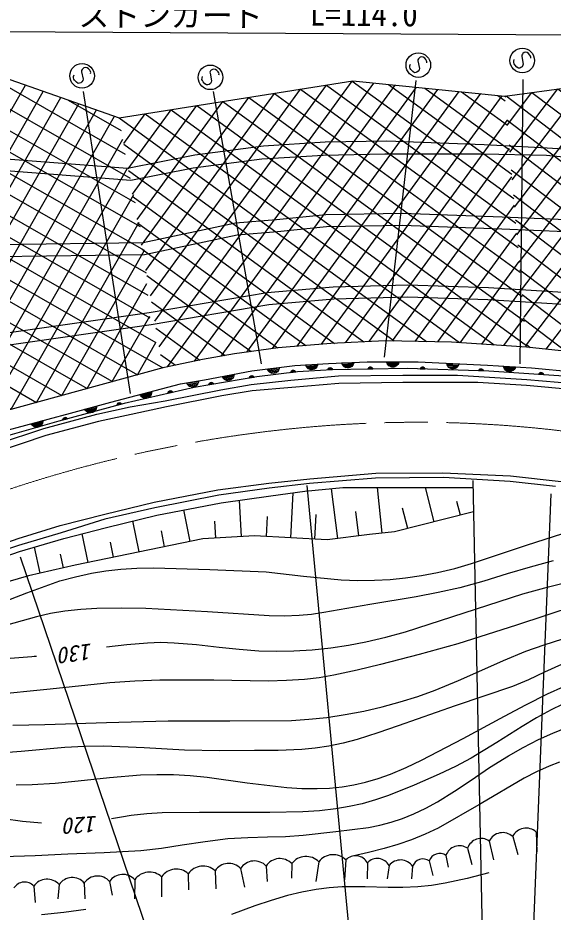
# Model space of a CAD drawing. Units: millimetres, scale not verified. Extents: x 40000 to 680000, y 20000 to 380000.
# Drawn here: x 259422 to 302742, y 270793 to 343106 of the extents above; entities that cross this region are included whole.
import ezdxf
from ezdxf.enums import TextEntityAlignment as Align

# ---------------------------------------------------------------- set-up
doc = ezdxf.new("R2010")
doc.units = ezdxf.units.MM
doc.header["$LTSCALE"] = 1000
doc.linetypes.add('CHAIN', pattern=[18.5, 12, -1.5, 3.5, -1.5])
doc.layers.add('M-BGD', color=7, linetype='Continuous', lineweight=25)
doc.layers.add('M-BMK', color=2, linetype='CHAIN', lineweight=13)
doc.styles.add('ＭＳ ゴシック', font='')
doc.styles.add('ＭＳ 明朝', font='')
doc.styles.get('ＭＳ ゴシック').set_extended_font_data('MS Gothic')
doc.styles.get('ＭＳ 明朝').set_extended_font_data('MS Mincho')

# ---------------------------------------------------------------- blocks, each defined once
blk = doc.blocks.new('BUHIN96')
at = {"color": 7, "linetype": 'Continuous', "lineweight": 25}
for p, q in [((-254, 332), (-419, -2)), ((-414, -133), (-146, 410)), ((-63, 438), (-385, -214)), ((-351, -287), (13, 451)), ((87, 459), (-311, -348)), ((-266, -398), (154, 454))]:
    blk.add_line(p, q, dxfattribs=at)
blk.add_lwpolyline([(-221, -448), (-307, -362), (-369, -267), (-424, -131), (-429, -5), (-411, 116), (-342, 255), (-257, 344), (-154, 416), (-12, 455), (102, 466), (221, 448)], close=True, dxfattribs=at)
blk = doc.blocks.new('BUHIN191')
at = {"color": 7, "linetype": 'Continuous', "lineweight": 25}
for p, q in [((61, 182), (-12, -191)), ((14, -186), (84, 167)), ((105, 147), (42, -175)), ((70, -163), (126, 123)), ((146, 95), (99, -143)), ((133, -102), (162, 45))]:
    blk.add_line(p, q, dxfattribs=at)
blk.add_lwpolyline([(39, 196), (81, 172), (114, 142), (150, 95), (165, 47), (171, -2), (159, -63), (135, -106), (103, -145), (52, -174), (9, -190), (-39, -196)], close=True, dxfattribs=at)
blk = doc.blocks.new('BUHIN193')
at = {"color": 7, "linetype": 'Continuous', "lineweight": 25}
for p, q in [((79, 175), (-31, -189)), ((-4, -187), (100, 158)), ((120, 136), (24, -179)), ((53, -169), (138, 110)), ((155, 80), (85, -152)), ((122, -114), (165, 28))]:
    blk.add_line(p, q, dxfattribs=at)
blk.add_lwpolyline([(58, 191), (97, 163), (128, 129), (159, 79), (169, 30), (170, -19), (152, -78), (124, -119), (88, -154), (35, -179), (-10, -190), (-58, -191)], close=True, dxfattribs=at)
blk = doc.blocks.new('BUHIN197')
at = {"color": 7, "linetype": 'Continuous', "lineweight": 25}
for p, q in [((111, 156), (-67, -179)), ((-41, -182), (129, 135)), ((144, 110), (-11, -180)), ((20, -176), (156, 81)), ((167, 48), (53, -166)), ((98, -136), (168, -4))]:
    blk.add_line(p, q, dxfattribs=at)
blk.add_lwpolyline([(94, 177), (127, 141), (151, 102), (171, 47), (172, -3), (163, -52), (134, -106), (98, -141), (56, -168), (-1, -182), (-46, -185), (-94, -177)], close=True, dxfattribs=at)
blk = doc.blocks.new('BUHIN254')
at = {"color": 7, "linetype": 'Continuous', "lineweight": 25}
blk.add_lwpolyline([(-133, -703), (-65, -747), (17, -761), (123, -754), (273, -714), (390, -646), (477, -546), (511, -423), (486, -310), (462, -239), (398, -153), (316, -118), (-292, 46), (-373, 118), (-444, 228), (-465, 347), (-456, 448), (-411, 553), (-273, 636), (-51, 695), (50, 707), (153, 688), (250, 636), (347, 543)], dxfattribs=at)
blk.add_circle((0, 0), 995, dxfattribs=at)

msp = doc.modelspace()

# ---------------------------------------------------------------- hatches: boundary and pattern name
at = {"layer": 'M-BGD'}
h = msp.add_hatch(dxfattribs=at)
h.set_pattern_fill('USER', color=256, style=0, pattern_type=2)
h.set_pattern_definition([(240.274, (271159, 314807), (1302.61, -743.775), []), (150.274, (271159, 314807), (-743.775, -1302.61), [])])
h.paths.add_polyline_path([(256958, 310928), (255910, 316220), (255745, 317234), (254532, 323794), (254477, 324730), (253320, 331125), (253154, 332100), (251666, 340589), (267628, 335017), (268289, 330963), (268565, 329952), (269568, 324954), (269679, 323955), (270049, 319278), (270204, 318290), (271159, 314807)])
h = msp.add_hatch(dxfattribs=at)
h.set_pattern_fill('USER', color=256, style=0, pattern_type=2)
h.set_pattern_definition([(52.7137, (309438, 338220), (-1193.43, 908.7), []), (322.7137, (309438, 338220), (908.7, 1193.43), [])])
h.paths.add_polyline_path([(298840, 336785), (309438, 338220), (322379, 339973), (323502, 340085), (319347, 313347), (314910, 314470), (309856, 315424), (306711, 315817), (300594, 316492)])
h = msp.add_hatch(dxfattribs=at)
h.set_pattern_fill('USER', color=256, style=0, pattern_type=2)
h.set_pattern_definition([(53.9677, (267628, 335017), (-1213.03, 882.36), []), (323.9677, (267628, 335017), (882.36, 1213.03), [])])
h.paths.add_polyline_path([(267628, 335017), (286538, 338002), (298840, 336785), (300594, 316492), (294529, 316884), (289138, 316997), (284758, 316772), (280481, 316435), (276944, 315930), (274361, 315481), (271159, 314807)])

# ---------------------------------------------------------------- linework, layer by layer
for p, q in [((219699, 342212), (351878, 341455)), ((251666, 340589), (267628, 335017)), ((298840, 336784), (322379, 339973)), ((267628, 335017), (286538, 338002)), ((286538, 338002), (298840, 336784)), ((289095, 315662), (291670, 338036)), ((300063, 315129), (300329, 338124)), ((268539, 312732), (264722, 337148)), ((279152, 315129), (275245, 337148)), ((273736, 332029), (279296, 332759)), ((279296, 332759), (284294, 333096)), ((284294, 333096), (289292, 333153)), ((289292, 333153), (297149, 332872)), ((297149, 332872), (302260, 332591)), ((253154, 332100), (268289, 330962)), ((268289, 330962), (273736, 332029)), ((284121, 331973), (279179, 331692)), ((289127, 332086), (284121, 331973)), ((297046, 332086), (289127, 332086)), ((302212, 331973), (297046, 332086)), ((311992, 331075), (302212, 331973)), ((302260, 332591), (312152, 331973)), ((279179, 331692), (273620, 330962)), ((268565, 329952), (253319, 331125)), ((273620, 330962), (268565, 329952)), ((280350, 326807), (284337, 327200)), ((284337, 327200), (290536, 327312)), ((290536, 327312), (298622, 327031)), ((298622, 327031), (303789, 326807)), ((269568, 324954), (277037, 326526)), ((277037, 326526), (280350, 326807)), ((284395, 326201), (280441, 325811)), ((290528, 326312), (284395, 326201)), ((298583, 326032), (290528, 326312)), ((277183, 325535), (269679, 323955)), ((280441, 325811), (277183, 325535)), ((303713, 325809), (298583, 326032)), ((254477, 324730), (269568, 324954)), ((269679, 323955), (254492, 323731)), ((279596, 320906), (284927, 321355)), ((284927, 321355), (290992, 321524)), ((290992, 321524), (297506, 321299)), ((297506, 321299), (307510, 320681)), ((270050, 319278), (279596, 320906)), ((284983, 320357), (279723, 319913)), ((290988, 320523), (284983, 320357)), ((297458, 320300), (290988, 320523)), ((279723, 319913), (270204, 318290)), ((307403, 319686), (297458, 320300)), ((255745, 317234), (270050, 319278)), ((270204, 318290), (255886, 316244)), ((284758, 316772), (280482, 316435)), ((289138, 316997), (284758, 316772)), ((294529, 316884), (289138, 316997)), ((300594, 316491), (294529, 316884)), ((280482, 316435), (276944, 315930)), ((306711, 315817), (300594, 316491)), ((274360, 315480), (271159, 314807)), ((276944, 315930), (274360, 315480)), ((284560, 315168), (287692, 315284)), ((287692, 315284), (291831, 315284)), ((291831, 315284), (297430, 315022)), ((271159, 314807), (256958, 310928)), ((278351, 314556), (281849, 314993)), ((280579, 314771), (279637, 314653)), ((279669, 314595), (280562, 314706)), ((280533, 314639), (279717, 314537)), ((279769, 314481), (280491, 314571)), ((281578, 314547), (281818, 314577)), ((281768, 314596), (281620, 314578)), ((281849, 314993), (284560, 315168)), ((284834, 314657), (282065, 314482)), ((283683, 315049), (282735, 314987)), ((282764, 314927), (283662, 314985)), ((283628, 314920), (282807, 314867)), ((282856, 314807), (283582, 314854)), ((283527, 314788), (282923, 314749)), ((283044, 314694), (283416, 314718)), ((284506, 314661), (284885, 314685)), ((284874, 314709), (284514, 314687)), ((284528, 314712), (284856, 314733)), ((284837, 314757), (284546, 314739)), ((284569, 314765), (284810, 314780)), ((284762, 314802), (284613, 314793)), ((290917, 314744), (284834, 314657)), ((286603, 315181), (285654, 315146)), ((285681, 315085), (286581, 315118)), ((286545, 315054), (285723, 315024)), ((285771, 314963), (286498, 314990)), ((286440, 314925), (285836, 314903)), ((285955, 314845), (286327, 314858)), ((287762, 314724), (288142, 314729)), ((288131, 314754), (287771, 314749)), ((287786, 314774), (288115, 314779)), ((288097, 314803), (287806, 314799)), ((287829, 314825), (288071, 314828)), ((288024, 314852), (287875, 314850)), ((297533, 314540), (290917, 314744)), ((295102, 315069), (294153, 315113)), ((294175, 315050), (295074, 315007)), ((295034, 314947), (294212, 314985)), ((294254, 314921), (294981, 314887)), ((294918, 314827), (294314, 314855)), ((294428, 314787), (294801, 314770)), ((297430, 315022), (300986, 314818)), ((299679, 314831), (298730, 314885)), ((298752, 314821), (299650, 314770)), ((299609, 314709), (298788, 314756)), ((298829, 314691), (299556, 314650)), ((299492, 314591), (298888, 314625)), ((300986, 314818), (307791, 314177)), ((272596, 313500), (274519, 313849)), ((278771, 314074), (273679, 313228)), ((274519, 313849), (278351, 314556)), ((276914, 314227), (275980, 314055)), ((276016, 313998), (276901, 314161)), ((276875, 314093), (276066, 313944)), ((276122, 313891), (276837, 314022)), ((276790, 313950), (276195, 313840)), ((276321, 313800), (276688, 313868)), ((282065, 314482), (278771, 314074)), ((280439, 314502), (279839, 314427)), ((279963, 314379), (280333, 314426)), ((281504, 313798), (285361, 314153)), ((281521, 314440), (281899, 314486)), ((281886, 314510), (281528, 314466)), ((281540, 314492), (281867, 314533)), ((281846, 314555), (281557, 314520)), ((285361, 314153), (290581, 314213)), ((290581, 314213), (295010, 314213)), ((295010, 314213), (300623, 313873)), ((304022, 314116), (297533, 314540)), ((299002, 314556), (299374, 314535)), ((300623, 313873), (304891, 313482)), ((301581, 314301), (301961, 314276)), ((301952, 314301), (301593, 314325)), ((301610, 314349), (301938, 314327)), ((301922, 314354), (301631, 314373)), ((301657, 314396), (301898, 314380)), ((301853, 314408), (301704, 314418)), ((266939, 312026), (272596, 313500)), ((273679, 313228), (268024, 311917)), ((274036, 313698), (273101, 313528)), ((273137, 313471), (274023, 313632)), ((273997, 313564), (273188, 313417)), ((273243, 313363), (273959, 313493)), ((273911, 313421), (273316, 313313)), ((273443, 313272), (273809, 313339)), ((275837, 313030), (278313, 313453)), ((278313, 313453), (281504, 313798)), ((281599, 313225), (278376, 312956)), ((285391, 313553), (281599, 313225)), ((290585, 313613), (285391, 313553)), ((296644, 313613), (290585, 313613)), ((300585, 313374), (296644, 313613)), ((304824, 312986), (300585, 313374)), ((270243, 312822), (269323, 312583)), ((269363, 312529), (270234, 312756)), ((270214, 312686), (269418, 312478)), ((269477, 312429), (270181, 312612)), ((270139, 312537), (269553, 312384)), ((269683, 312354), (270043, 312447)), ((271350, 312133), (275837, 313030)), ((275928, 312538), (271450, 311643)), ((271572, 312765), (271943, 312851)), ((271927, 312873), (271577, 312792)), ((271585, 312820), (271906, 312894)), ((271883, 312914), (271599, 312849)), ((271617, 312878), (271853, 312933)), ((271801, 312947), (271656, 312913)), ((278376, 312956), (275928, 312538)), ((268024, 311917), (262728, 310482)), ((263674, 311152), (266939, 312026)), ((268513, 311658), (271350, 312133)), ((258268, 309688), (263674, 311152)), ((261516, 309904), (265816, 311062)), ((265781, 311652), (264864, 311406)), ((264904, 311352), (265773, 311585)), ((265753, 311515), (264959, 311302)), ((265018, 311253), (265721, 311442)), ((265679, 311366), (265095, 311209)), ((265225, 311179), (265584, 311276)), ((265816, 311062), (268513, 311658)), ((268584, 311046), (265957, 310478)), ((271450, 311643), (268584, 311046)), ((262728, 310482), (257802, 309082)), ((261446, 310484), (260529, 310235)), ((260569, 310182), (261438, 310417)), ((261418, 310347), (260624, 310132)), ((260684, 310083), (261386, 310273)), ((265957, 310478), (261689, 309329)), ((256932, 308376), (261516, 309904)), ((261345, 310197), (260761, 310039)), ((260890, 310010), (261250, 310107)), ((261689, 309329), (257121, 307807)), ((283057, 305843), (288400, 306280)), ((293872, 305949), (288370, 305882)), ((288400, 306280), (293822, 306310)), ((293822, 306310), (299304, 306076)), ((299274, 305617), (293872, 305949)), ((299304, 306076), (303385, 305610)), ((275595, 304940), (279734, 305493)), ((279734, 305493), (283057, 305843)), ((283034, 305451), (279764, 305087)), ((282821, 305294), (286327, 268249)), ((288370, 305882), (283034, 305451)), ((296251, 305684), (297104, 264218)), ((302937, 305211), (299274, 305617)), ((270445, 303948), (275595, 304940)), ((275688, 304523), (270515, 303496)), ((279764, 305087), (275688, 304523)), ((275864, 303894), (279893, 304457)), ((279893, 304457), (282644, 304822)), ((281510, 301060), (281695, 304696)), ((282644, 304822), (285727, 305120)), ((285305, 301018), (284804, 305031)), ((285727, 305120), (296265, 305120)), ((288901, 301441), (288539, 305120)), ((293109, 302353), (292406, 305120)), ((302546, 304621), (301083, 268113)), ((266451, 302986), (270445, 303948)), ((270660, 302899), (275864, 303894)), ((277532, 301151), (277368, 304104)), ((295240, 302894), (294957, 304007)), ((270515, 303496), (266472, 302568)), ((273364, 300765), (272841, 303316)), ((287029, 301234), (286786, 303177)), ((296306, 303165), (289912, 301540)), ((290978, 301811), (290557, 303466)), ((262853, 302047), (266451, 302986)), ((266472, 302568), (262925, 301474)), ((266583, 301905), (270660, 302899)), ((269232, 299916), (268717, 302425)), ((275442, 301035), (275366, 302409)), ((279555, 301159), (279638, 302796)), ((283466, 300960), (283566, 302941)), ((259442, 300998), (262853, 302047)), ((263134, 301010), (266583, 301905)), ((271298, 300341), (271033, 301630)), ((256236, 299890), (259442, 300998)), ((262925, 301474), (259478, 300447)), ((259555, 299950), (263134, 301010)), ((274398, 300977), (264066, 298856)), ((265099, 299068), (264621, 301396)), ((278577, 301209), (274398, 300977)), ((284443, 300911), (278577, 301209)), ((287890, 301342), (284443, 300911)), ((289912, 301540), (287890, 301342)), ((259478, 300447), (256396, 299419)), ((261232, 298209), (260754, 300305)), ((267165, 299492), (266916, 300709)), ((251466, 297165), (259555, 299950)), ((259608, 299515), (271736, 263890)), ((263121, 298640), (262869, 299748)), ((264066, 298856), (260288, 297994)), ((260288, 297994), (249648, 294912)), ((301364, 277270), (301410, 275665)), ((297570, 276540), (297908, 275008)), ((299467, 276905), (299878, 275446)), ((295818, 275957), (296156, 274643)), ((283778, 274862), (283532, 273257)), ((285967, 275008), (285867, 273403)), ((287718, 274789), (287691, 273475)), ((292717, 274935), (293018, 273767)), ((294067, 275373), (294259, 274424)), ((275380, 274132), (275432, 272673)), ((277450, 274327), (277767, 272819)), ((279519, 274521), (279591, 273257)), ((281588, 274716), (281561, 273548)), ((289470, 274570), (289297, 273475)), ((291367, 274497), (291267, 273475)), ((268885, 273403), (268864, 271870)), ((271050, 273646), (271053, 272016)), ((273215, 273889), (273242, 272600)), ((260712, 272892), (260823, 271578)), ((262756, 273019), (262661, 271870)), ((264799, 273147), (264850, 271870)), ((266842, 273275), (267040, 272162))]:
    msp.add_line(p, q, dxfattribs=at)
for points in [[(280596, 314836), (280571, 314717), (280526, 314613), (280443, 314492), (280341, 314419), (280229, 314367), (280075, 314348), (279954, 314371), (279838, 314417), (279727, 314514), (279656, 314603), (279604, 314712)], [(281515, 314414), (281525, 314461), (281543, 314503), (281576, 314551), (281617, 314580), (281662, 314601), (281723, 314609), (281772, 314600), (281818, 314581), (281862, 314542), (281891, 314507), (281912, 314463)], [(283704, 315113), (283671, 314995), (283620, 314894), (283530, 314778), (283424, 314711), (283309, 314666), (283154, 314656), (283035, 314686), (282921, 314739), (282817, 314842), (282750, 314936), (282706, 315048)], [(284498, 314635), (284511, 314682), (284531, 314723), (284567, 314769), (284610, 314796), (284656, 314814), (284718, 314818), (284765, 314806), (284811, 314784), (284853, 314743), (284879, 314706), (284897, 314661)], [(286626, 315245), (286590, 315128), (286536, 315029), (286443, 314915), (286335, 314851), (286219, 314809), (286064, 314804), (285946, 314837), (285833, 314893), (285732, 314999), (285668, 315094), (285627, 315208)], [(287752, 314699), (287767, 314745), (287790, 314784), (287828, 314829), (287872, 314853), (287919, 314869), (287981, 314870), (288028, 314855), (288072, 314832), (288112, 314789), (288136, 314750), (288152, 314704)], [(295130, 315130), (295085, 315017), (295023, 314922), (294920, 314817), (294808, 314762), (294689, 314730), (294534, 314737), (294418, 314780), (294311, 314845), (294219, 314960), (294163, 315060), (294131, 315177)], [(299707, 314891), (299661, 314779), (299598, 314685), (299494, 314581), (299381, 314527), (299262, 314496), (299107, 314505), (298992, 314549), (298885, 314616), (298794, 314731), (298740, 314832), (298709, 314949)], [(276927, 314293), (276909, 314173), (276870, 314067), (276794, 313941), (276697, 313862), (276588, 313804), (276435, 313775), (276313, 313791), (276194, 313830), (276078, 313921), (276001, 314006), (275944, 314112)], [(301570, 314276), (301589, 314321), (301614, 314359), (301656, 314400), (301702, 314421), (301749, 314433), (301811, 314429), (301857, 314411), (301900, 314384), (301936, 314338), (301957, 314297), (301969, 314250)], [(274050, 313764), (274031, 313644), (273992, 313537), (273915, 313412), (273818, 313333), (273709, 313275), (273556, 313247), (273434, 313263), (273315, 313303), (273200, 313393), (273123, 313479), (273066, 313585)], [(270251, 312889), (270241, 312768), (270210, 312659), (270144, 312528), (270052, 312442), (269948, 312376), (269798, 312337), (269675, 312344), (269553, 312374), (269431, 312456), (269349, 312535), (269283, 312637)], [(271568, 312739), (271574, 312787), (271587, 312830), (271615, 312882), (271653, 312915), (271695, 312941), (271755, 312955), (271805, 312951), (271853, 312937), (271901, 312903), (271933, 312871), (271958, 312829)], [(265789, 311719), (265780, 311597), (265750, 311488), (265684, 311357), (265594, 311270), (265490, 311204), (265340, 311164), (265217, 311169), (265095, 311199), (264972, 311280), (264889, 311359), (264823, 311460)], [(261454, 310551), (261445, 310429), (261415, 310320), (261350, 310188), (261259, 310102), (261156, 310035), (261006, 309994), (260883, 310000), (260761, 310029), (260638, 310110), (260555, 310188), (260488, 310289)]]:
    msp.add_lwpolyline(points, close=True, dxfattribs=at)
for points in [[(257484, 295599), (260137, 296613), (262829, 297576), (264088, 297918), (265376, 298205), (266551, 298396), (267744, 298530), (269062, 298611), (270391, 298632), (274961, 298501), (279517, 298310), (282543, 297963), (285580, 297676), (286938, 297621), (288296, 297628), (289545, 297690), (290801, 297813), (292101, 298002), (293391, 298251), (294774, 298584), (296148, 298978), (300580, 300470), (305032, 301907)], [(302756, 299193), (300892, 298701), (299033, 298147), (297122, 297558), (295195, 297028), (293431, 296626), (291644, 296280), (287905, 295678), (284173, 295016), (283187, 294865), (282185, 294773), (280979, 294734), (279768, 294755), (274774, 295079), (269787, 295345), (267805, 295375), (265807, 295345), (264517, 295264), (263234, 295123), (262071, 294933), (260922, 294684), (257920, 293842)], [(266593, 292232), (268245, 292435), (269907, 292578), (270981, 292610), (272066, 292581), (273887, 292432), (275719, 292221), (277325, 292047), (278935, 291934), (280347, 291897), (281757, 291920), (283253, 292013), (284744, 292165), (286168, 292378), (287593, 292653), (289194, 293027), (290790, 293462), (295537, 294996), (300292, 296520), (302354, 297089), (304430, 297599)], [(304524, 295562), (299783, 294007), (295029, 292483), (291906, 291628), (288763, 290829), (286879, 290356), (284987, 289942), (283809, 289748), (282612, 289612), (281150, 289516), (279671, 289480), (275287, 289545), (270905, 289550), (268880, 289476), (266860, 289342), (262026, 288816), (257180, 288349)], [(259014, 285898), (261601, 285956), (266583, 286130), (271576, 286256), (276564, 286255), (281557, 286294), (282983, 286387), (284415, 286541), (285919, 286766), (287414, 287051), (288898, 287390), (290368, 287788), (291782, 288232), (293186, 288735), (295082, 289518), (296962, 290360), (298734, 291148), (300535, 291884), (302020, 292409), (303535, 292880)], [(240177, 292585), (241894, 291993), (243624, 291460), (244706, 291186), (245802, 290970), (246892, 290825), (247990, 290739), (249300, 290704), (250608, 290730), (255583, 291092), (260562, 291474), (260751, 291488), (260940, 291502)], [(303415, 290808), (302048, 290190), (300758, 289584), (299442, 289033), (294810, 287474), (290200, 285860), (288558, 285281), (286887, 284756), (285737, 284452), (284576, 284208), (283492, 284047), (282390, 283944), (280490, 283867), (278576, 283849), (275734, 283841), (272898, 283893), (269634, 284086), (266372, 284219), (264808, 284196), (263234, 284113), (259682, 283788), (256126, 283522)], [(259288, 281092), (260584, 281117), (262441, 281233), (264310, 281411), (266828, 281677), (269353, 281883), (270680, 281930), (272005, 281917), (273370, 281842), (274733, 281707), (277967, 281259), (281198, 280872), (282409, 280794), (283634, 280776), (284656, 280818), (285670, 280921), (286614, 281077), (287545, 281293), (288568, 281598), (289575, 281961), (290835, 282492), (292075, 283079), (295472, 284845), (298816, 286651), (300527, 287567), (302273, 288433), (303596, 289027)], [(303486, 287594), (302573, 287158), (301392, 286513), (300234, 285811), (298189, 284501), (296107, 283240), (294827, 282564), (293518, 281941), (291484, 281061), (289418, 280234), (288362, 279865), (287290, 279555), (286229, 279321), (285146, 279144), (283823, 278996), (282481, 278908), (279822, 278845), (277164, 278843), (274130, 278858), (271092, 278812), (269847, 278733), (268598, 278593), (267809, 278473), (267012, 278340)], [(258215, 275301), (260830, 275375), (263456, 275509), (266416, 275612), (269380, 275775), (271047, 275968), (272720, 276221), (274569, 276507), (276424, 276734), (278027, 276836), (279635, 276878), (281074, 276919), (282516, 277020), (285160, 277299), (287799, 277638), (288719, 277818), (289636, 278060), (290556, 278368), (291466, 278736), (292434, 279198), (293383, 279717), (294760, 280566), (296113, 281472), (297598, 282475), (299124, 283434), (300326, 284112), (301566, 284742), (302724, 285269), (303903, 285739)], [(303270, 282919), (302409, 282597), (301392, 282145), (300388, 281632), (296925, 279588), (293428, 277595), (292373, 277090), (291287, 276638), (290184, 276255), (289062, 275929), (287790, 275610), (286499, 275314)], [(261324, 277979), (259783, 278133), (258250, 278347), (253819, 279193), (249369, 279982), (245793, 280459), (242210, 280875), (239363, 281155), (236494, 281377), (234893, 281449), (233293, 281460), (231768, 281397), (230238, 281274), (229010, 281134), (227778, 280933), (226731, 280705), (225681, 280414), (224706, 280081), (223728, 279809), (223327, 279831), (222912, 279915)], [(297537, 273967), (295772, 273522), (293991, 273135), (292890, 272954), (291783, 272833), (290590, 272781), (289380, 272789), (287517, 272841), (285655, 272833), (284610, 272757), (283561, 272620), (282400, 272403), (281249, 272127), (279917, 271739), (278602, 271293), (276699, 270590)], [(261340, 270600), (263128, 270802), (264925, 271021)]]:
    msp.add_lwpolyline(points, dxfattribs=at)
for centre, radius, start, end in [((298655, 276012), 1208, 47.75537, 154.01556), ((300552, 276377), 1208, 47.75537, 154.01556), ((296913, 275592), 1154, 55.30481, 161.565), ((293556, 274648), 887, 54.83899, 161.09918), ((295162, 275008), 1154, 55.30481, 161.565), ((278562, 273598), 1330, 43.98621, 146.75775), ((280631, 273792), 1330, 43.98621, 146.75775), ((282747, 273838), 1454, 44.80896, 142.81909), ((284935, 273984), 1454, 44.80896, 142.81909), ((286760, 274242), 1103, 29.74487, 136.005), ((288512, 274023), 1103, 29.74487, 136.005), ((290391, 273822), 1187, 34.66724, 140.92749), ((292206, 274210), 887, 54.83899, 161.09918), ((272237, 272837), 1436, 47.09717, 145.72437), ((274402, 273080), 1436, 47.09717, 145.72437), ((276492, 273403), 1330, 43.98621, 146.75775), ((261784, 272159), 1298, 41.50842, 145.64417), ((263827, 272287), 1298, 41.50842, 145.64417), ((265870, 272415), 1298, 41.50842, 145.64417), ((267914, 272543), 1298, 41.50842, 145.64417), ((270072, 272594), 1436, 47.09717, 145.72437), ((259964, 272217), 1008, 42.06421, 148.32446)]:
    msp.add_arc(centre, radius, start, end, dxfattribs=at)
at = {"layer": 'M-BMK'}
for centre, radius, start, end in [((291726, 211532), 98873, 70.9483, 93.4924), ((292399, 203557), 106875, 93.59259, 112.44083)]:
    msp.add_arc(centre, radius, start, end, dxfattribs=at)

# ---------------------------------------------------------------- block references
at = {"layer": 'M-BGD', "rotation": 116.28146}
for name, p in [('BUHIN254', (291829, 339287)), ('BUHIN254', (300240, 339658)), ('BUHIN254', (264617, 338421)), ('BUHIN254', (275007, 338298)), ('BUHIN96', (289762, 315284)), ('BUHIN197', (292180, 314705)), ('BUHIN197', (296905, 314559)), ('BUHIN193', (278348, 314003)), ('BUHIN193', (275076, 313460)), ('BUHIN191', (267636, 311811)), ('BUHIN191', (263243, 310621))]:
    msp.add_blockref(name, p, dxfattribs=at)

# ---------------------------------------------------------------- texts
at = {"layer": 'M-BGD', "style": 'ＭＳ ゴシック'}
msp.add_text('ストンガード', height=1833, dxfattribs=at).set_placement((264317, 341845), align=Align.BOTTOM_LEFT)
msp.add_text('L=114.0', height=1833, rotation=359.5, dxfattribs=at).set_placement((283041, 341941), align=Align.BOTTOM_LEFT)
at = {"layer": 'M-BGD', "style": 'ＭＳ 明朝', "oblique": 15}
for s, rotation, p in [('130', 187.4, (265348, 292924)), ('120', 184, (265820, 278979))]:
    msp.add_text(s, height=1320, rotation=rotation, dxfattribs=at).set_placement(p, align=Align.BOTTOM_LEFT)

doc.saveas('drawing.dxf')
